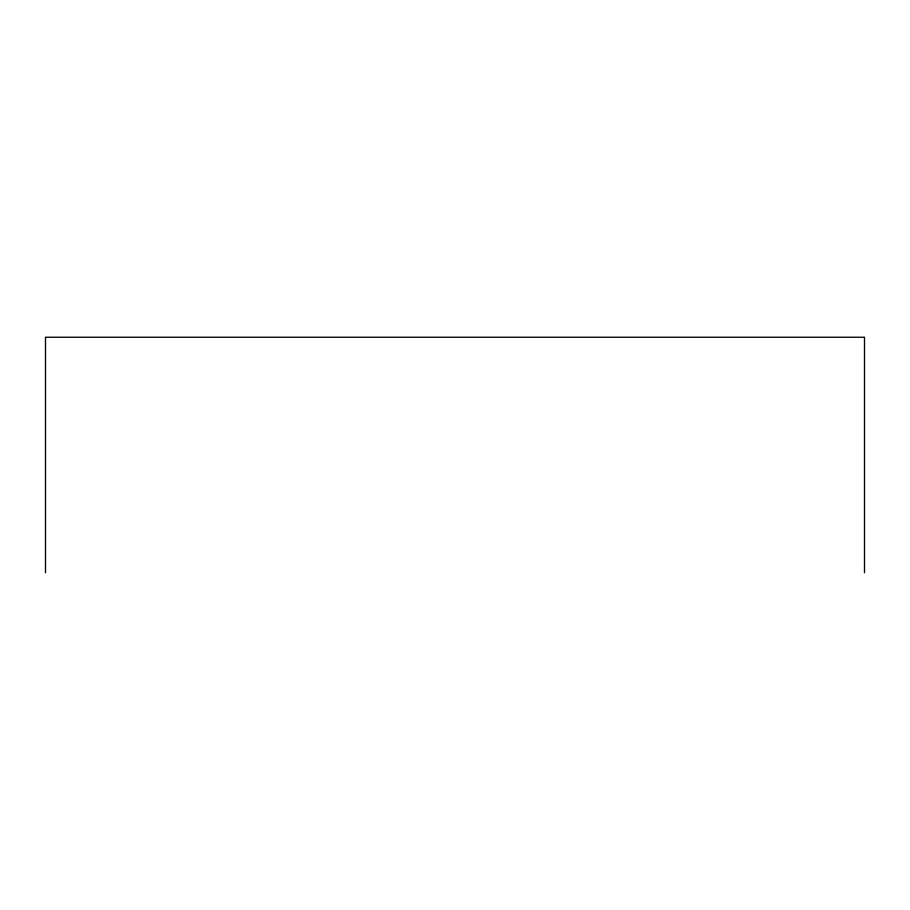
<?xml version="1.0" encoding="UTF-8"?>
<svg xmlns="http://www.w3.org/2000/svg" width="910" height="910" viewBox="0 0 910 910"><rect width="100%" height="100%" fill="white"/><g stroke="black" fill="none" stroke-linecap="round" stroke-linejoin="round"><path stroke-width="1.36" d="M864.5 572.754L864.5 337.246L45.5 337.246L45.5 572.754"/></g></svg>
